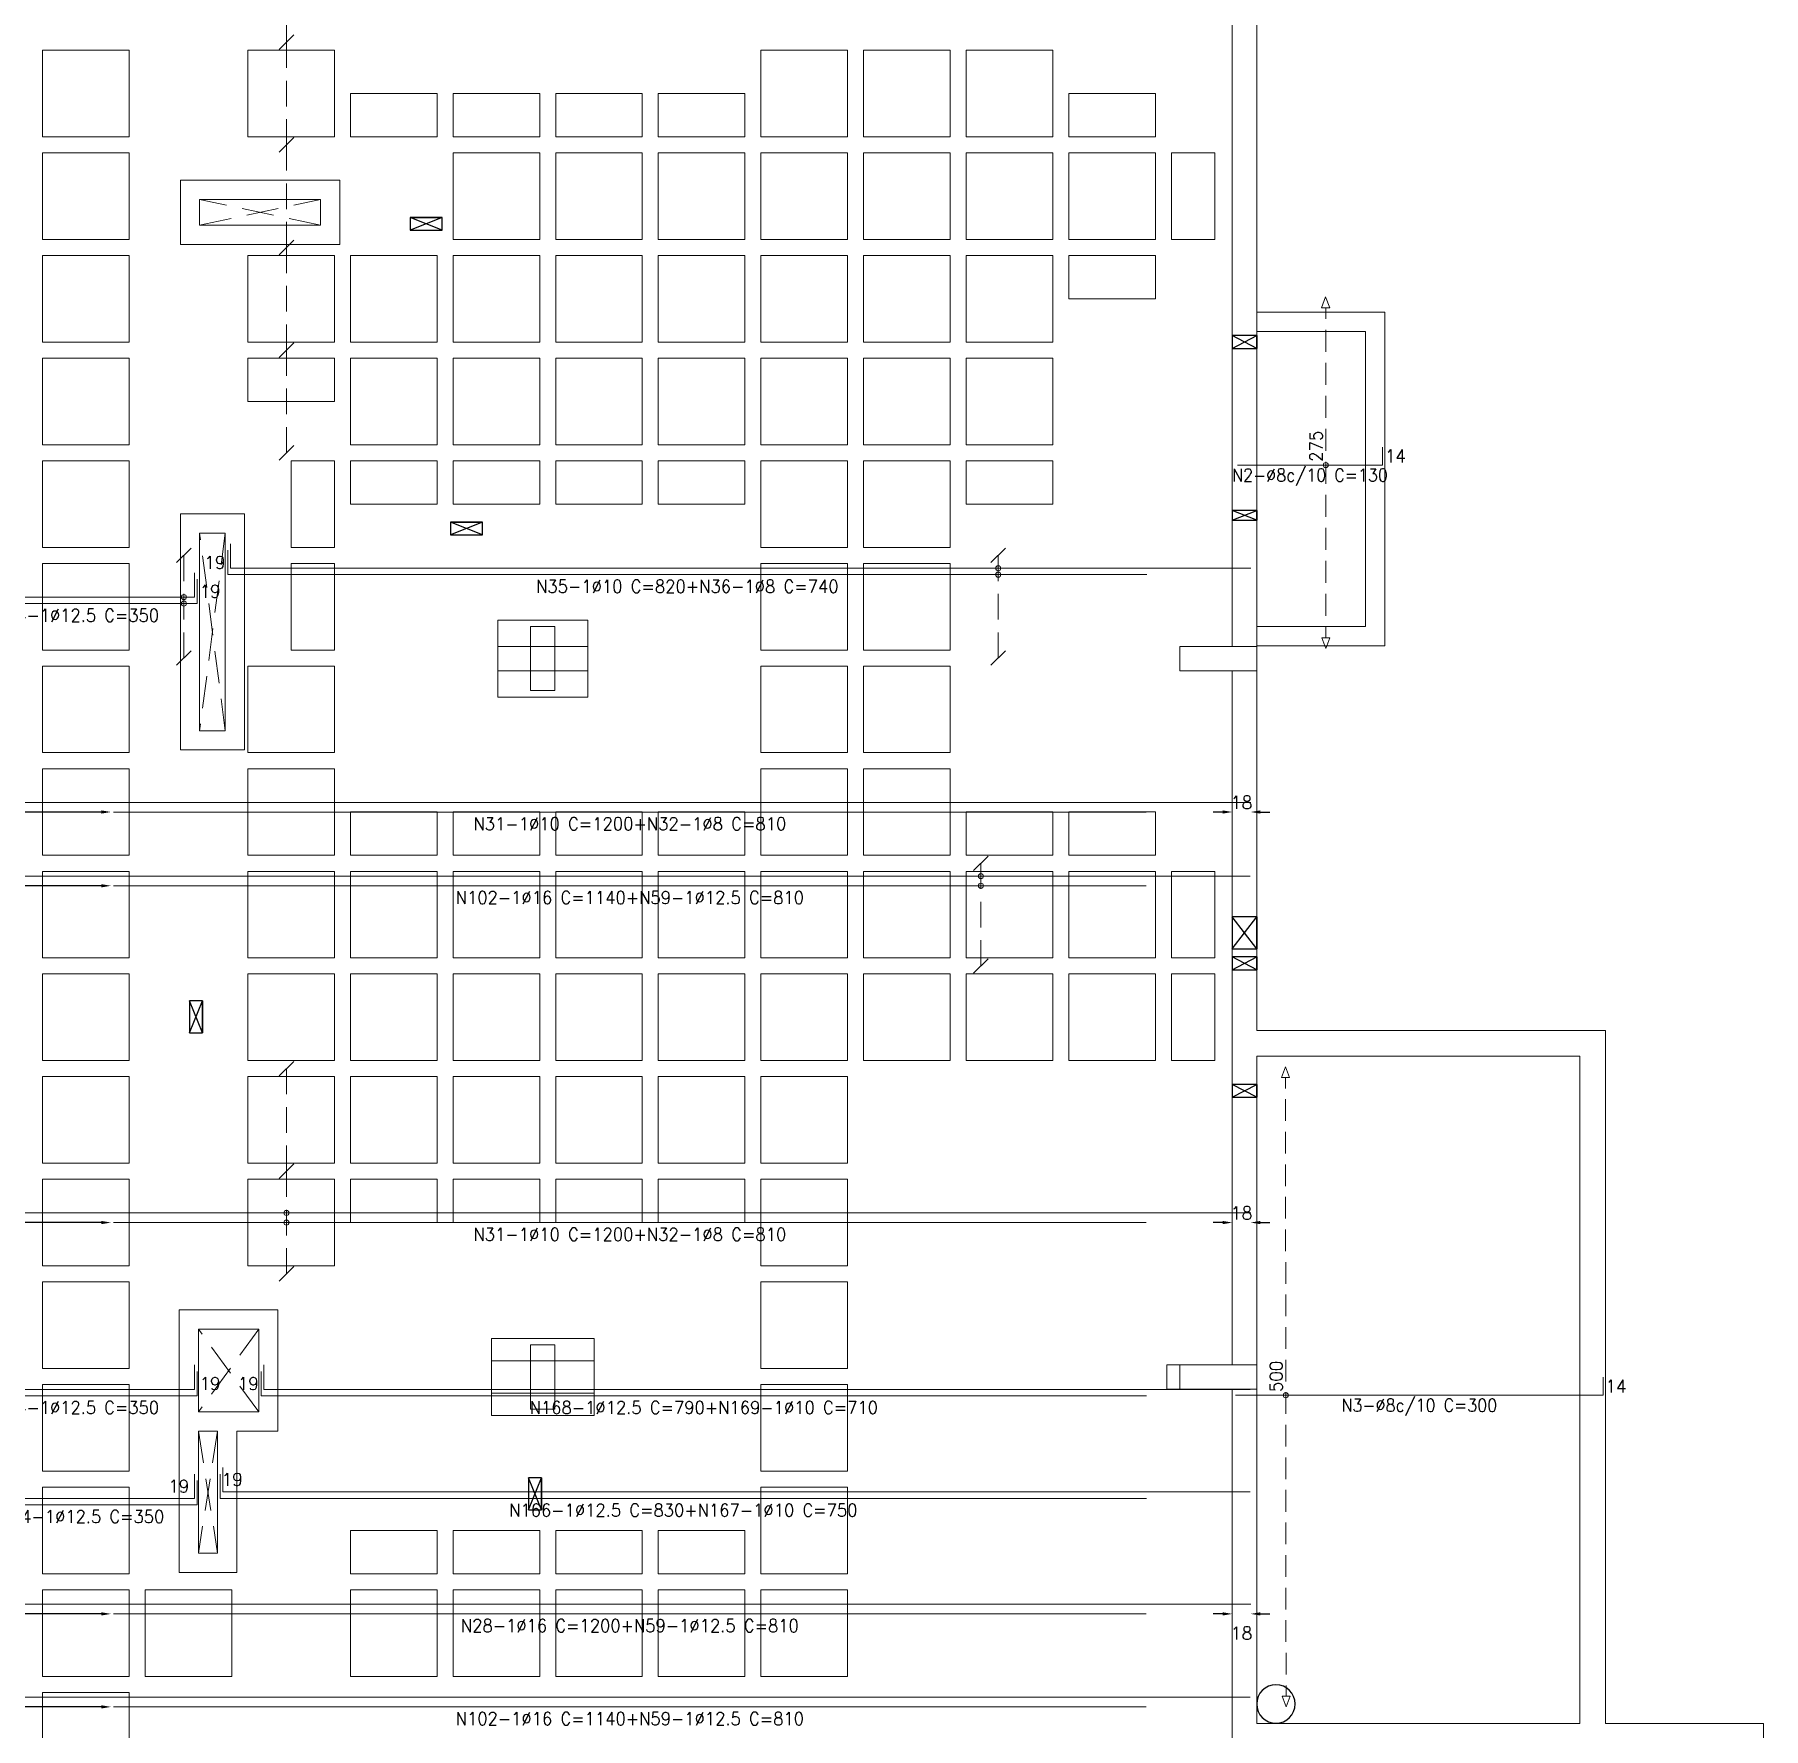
# Model space of a CAD drawing. Header units: millimetres. Extents: x -32 to 332, y -138 to 116.
# Drawn here: x 210.71 to 237.67, y -12.05 to 14.36 of the extents above; entities that cross this region are included whole.
import ezdxf
from ezdxf.enums import TextEntityAlignment as Align

# ---------------------------------------------------------------- set-up
doc = ezdxf.new("R2010")
doc.units = ezdxf.units.MM
doc.linetypes.add('TRAZO_HUECO', pattern=[0.75, 0.5, -0.25])
doc.layers.add('A-COT-01', color=9, linetype='Continuous')
doc.layers.add('FURAÇÃO', color=8, linetype='Continuous')
for name, color, linetype, lineweight in [('ARR_L_I_IG_DIST', 8, 'Continuous', 0), ('ARR_L_I_IG_LINHA', 2, 'Continuous', 0), ('ARR_L_I_IG_MARCA', 2, 'Continuous', 9), ('ARR_L_I_POSICAO', 4, 'Continuous', 9), ('ARR_LONG_INF', 6, 'Continuous', 15), ('ARR_LONG_INF_TXT', 1, 'Continuous', 9), ('consolo', 8, 'Continuous', 0), ('LJ_NERV_RETI', 8, 'Continuous', 9), ('LJ_SIMB_ABER', 8, 'Continuous', 0), ('PILAR_CONCRETO', 8, 'Continuous', 0), ('PILAR_CONCRETO_APOIADO', 8, 'Continuous', 0), ('VIG_FACES', 8, 'Continuous', 0)]:
    doc.layers.add(name, color=color, linetype=linetype, lineweight=lineweight)
doc.styles.add('CYPETXT_0.3_romans', font='romans.shx', dxfattribs={"height": 0.2})
doc.styles.add('CYPETXT_romans', font='romans.shx', dxfattribs={"height": 0.2})
doc.dimstyles.new('cype_arrow', dxfattribs={"dimtxt": 0.18, "dimasz": 0.15, "dimexe": 0.075, "dimexo": 0.075, "dimgap": 0, "dimtad": 0, "dimdec": 4, "dimzin": 0, "dimdsep": 46, "dimtxsty": 'CYPETXT_0.3_romans', "dimcen": 0.09, "dimadec": 0, "dimazin": 0, "dimtfac": 1, "dimtdec": 4, "dimtofl": 0, "dimtmove": 2, "dimatfit": 3, "dimfxl": 1, "dimtolj": 1, "dimtzin": 0, "dimarcsym": 0})

# ---------------------------------------------------------------- blocks, each defined once
blk = doc.blocks.new('Forma 2PvtoTipo')
at = {"layer": 'consolo', "color": 8}
for points in [[(625.503, 6.31), (624.103, 6.31), (624.103, 5.11), (625.503, 5.11)], [(625.603, -4.89), (624.003, -4.89), (624.003, -6.09), (625.603, -6.09)]]:
    blk.add_lwpolyline(points, close=True, dxfattribs=at)
at = {"layer": 'FURAÇÃO', "color": 8}
for points in [[(623.234, 12.387), (623.234, 12.587), (622.734, 12.587), (622.734, 12.387), (623.234, 12.387), (622.734, 12.587), (623.234, 12.587), (622.734, 12.387)], [(635.553, 10.544), (635.933, 10.544), (635.933, 10.744), (635.553, 10.744), (635.553, 10.544), (635.933, 10.744), (635.933, 10.544), (635.553, 10.744)], [(623.864, 7.637), (623.864, 7.837), (623.364, 7.837), (623.364, 7.637), (623.864, 7.637), (623.364, 7.837), (623.864, 7.837), (623.364, 7.637)], [(635.553, 7.869), (635.933, 7.869), (635.933, 8.019), (635.553, 8.019), (635.553, 7.869), (635.933, 8.019), (635.933, 7.869), (635.553, 8.019)], [(635.553, 1.185), (635.933, 1.185), (635.933, 1.685), (635.553, 1.685), (635.553, 1.185), (635.933, 1.685), (635.933, 1.185), (635.553, 1.685)], [(635.553, 0.858), (635.933, 0.858), (635.933, 1.058), (635.553, 1.058), (635.553, 0.858), (635.933, 1.058), (635.933, 0.858), (635.553, 1.058)], [(619.295, -0.127), (619.495, -0.127), (619.495, 0.373), (619.295, 0.373), (619.295, -0.127), (619.495, 0.373), (619.495, -0.127), (619.295, 0.373)], [(635.553, -1.129), (635.933, -1.129), (635.933, -0.929), (635.553, -0.929), (635.553, -1.129), (635.933, -0.929), (635.933, -1.129), (635.553, -0.929)], [(624.58, -7.562), (624.78, -7.562), (624.78, -7.062), (624.58, -7.062), (624.58, -7.562), (624.78, -7.062), (624.78, -7.562), (624.58, -7.062)]]:
    blk.add_lwpolyline(points, dxfattribs=at)
for start, end in [(0, 180), (180, 0)]:
    blk.add_arc((636.233, -10.587), 0.3, start, end, dxfattribs=at)
at = {"layer": 'LJ_NERV_RETI', "color": 8}
for points in [[(618.354, 13.843), (618.354, 15.193), (617.004, 15.193), (617.004, 13.843)], [(621.554, 13.843), (621.554, 15.193), (620.204, 15.193), (620.204, 13.843)], [(629.554, 13.843), (629.554, 15.193), (628.204, 15.193), (628.204, 13.843)], [(631.154, 13.843), (631.154, 15.193), (629.804, 15.193), (629.804, 13.843)], [(632.754, 13.843), (632.754, 15.193), (631.404, 15.193), (631.404, 13.843)], [(623.154, 13.843), (623.154, 14.518), (621.804, 14.518), (621.804, 13.843)], [(624.754, 13.843), (624.754, 14.518), (623.404, 14.518), (623.404, 13.843)], [(626.354, 13.843), (626.354, 14.518), (625.004, 14.518), (625.004, 13.843)], [(627.954, 13.843), (627.954, 14.518), (626.604, 14.518), (626.604, 13.843)], [(634.354, 13.843), (634.354, 14.518), (633.004, 14.518), (633.004, 13.843)], [(618.354, 12.243), (618.354, 13.593), (617.004, 13.593), (617.004, 12.243)], [(624.754, 12.243), (624.754, 13.593), (623.404, 13.593), (623.404, 12.243)], [(626.354, 12.243), (626.354, 13.593), (625.004, 13.593), (625.004, 12.243)], [(627.954, 12.243), (627.954, 13.593), (626.604, 13.593), (626.604, 12.243)], [(629.554, 12.243), (629.554, 13.593), (628.204, 13.593), (628.204, 12.243)], [(631.154, 12.243), (631.154, 13.593), (629.804, 13.593), (629.804, 12.243)], [(632.754, 12.243), (632.754, 13.593), (631.404, 13.593), (631.404, 12.243)], [(634.354, 12.243), (634.354, 13.593), (633.004, 13.593), (633.004, 12.243)], [(635.279, 12.243), (635.279, 13.593), (634.604, 13.593), (634.604, 12.243)], [(618.354, 10.643), (618.354, 11.993), (617.004, 11.993), (617.004, 10.643)], [(621.554, 10.643), (621.554, 11.993), (620.204, 11.993), (620.204, 10.643)], [(623.154, 10.643), (623.154, 11.993), (621.804, 11.993), (621.804, 10.643)], [(624.754, 10.643), (624.754, 11.993), (623.404, 11.993), (623.404, 10.643)], [(626.354, 10.643), (626.354, 11.993), (625.004, 11.993), (625.004, 10.643)], [(627.954, 10.643), (627.954, 11.993), (626.604, 11.993), (626.604, 10.643)], [(629.554, 10.643), (629.554, 11.993), (628.204, 11.993), (628.204, 10.643)], [(631.154, 10.643), (631.154, 11.993), (629.804, 11.993), (629.804, 10.643)], [(632.754, 10.643), (632.754, 11.993), (631.404, 11.993), (631.404, 10.643)], [(634.354, 11.318), (634.354, 11.993), (633.004, 11.993), (633.004, 11.318)], [(618.354, 9.043), (618.354, 10.393), (617.004, 10.393), (617.004, 9.043)], [(621.554, 9.718), (621.554, 10.393), (620.204, 10.393), (620.204, 9.718)], [(623.154, 9.043), (623.154, 10.393), (621.804, 10.393), (621.804, 9.043)], [(624.754, 9.043), (624.754, 10.393), (623.404, 10.393), (623.404, 9.043)], [(626.354, 9.043), (626.354, 10.393), (625.004, 10.393), (625.004, 9.043)], [(627.954, 9.043), (627.954, 10.393), (626.604, 10.393), (626.604, 9.043)], [(629.554, 9.043), (629.554, 10.393), (628.204, 10.393), (628.204, 9.043)], [(631.154, 9.043), (631.154, 10.393), (629.804, 10.393), (629.804, 9.043)], [(632.754, 9.043), (632.754, 10.393), (631.404, 10.393), (631.404, 9.043)], [(618.354, 7.443), (618.354, 8.793), (617.004, 8.793), (617.004, 7.443)], [(621.554, 7.443), (621.554, 8.793), (620.879, 8.793), (620.879, 7.443)], [(623.154, 8.118), (623.154, 8.793), (621.804, 8.793), (621.804, 8.118)], [(624.754, 8.118), (624.754, 8.793), (623.404, 8.793), (623.404, 8.118)], [(626.354, 8.118), (626.354, 8.793), (625.004, 8.793), (625.004, 8.118)], [(627.954, 8.118), (627.954, 8.793), (626.604, 8.793), (626.604, 8.118)], [(629.554, 7.443), (629.554, 8.793), (628.204, 8.793), (628.204, 7.443)], [(631.154, 7.443), (631.154, 8.793), (629.804, 8.793), (629.804, 7.443)], [(632.754, 8.118), (632.754, 8.793), (631.404, 8.793), (631.404, 8.118)], [(618.354, 5.843), (618.354, 7.193), (617.004, 7.193), (617.004, 5.843)], [(621.554, 5.843), (621.554, 7.193), (620.879, 7.193), (620.879, 5.843)], [(629.554, 5.843), (629.554, 7.193), (628.204, 7.193), (628.204, 5.843)], [(631.154, 5.843), (631.154, 7.193), (629.804, 7.193), (629.804, 5.843)], [(618.354, 4.243), (618.354, 5.593), (617.004, 5.593), (617.004, 4.243)], [(621.554, 4.243), (621.554, 5.593), (620.204, 5.593), (620.204, 4.243)], [(629.554, 4.243), (629.554, 5.593), (628.204, 5.593), (628.204, 4.243)], [(631.154, 4.243), (631.154, 5.593), (629.804, 5.593), (629.804, 4.243)], [(618.354, 2.643), (618.354, 3.993), (617.004, 3.993), (617.004, 2.643)], [(621.554, 2.643), (621.554, 3.993), (620.204, 3.993), (620.204, 2.643)], [(629.554, 2.643), (629.554, 3.993), (628.204, 3.993), (628.204, 2.643)], [(631.154, 2.643), (631.154, 3.993), (629.804, 3.993), (629.804, 2.643)], [(623.154, 2.643), (623.154, 3.318), (621.804, 3.318), (621.804, 2.643)], [(624.754, 2.643), (624.754, 3.318), (623.404, 3.318), (623.404, 2.643)], [(626.354, 2.643), (626.354, 3.318), (625.004, 3.318), (625.004, 2.643)], [(627.954, 2.643), (627.954, 3.318), (626.604, 3.318), (626.604, 2.643)], [(632.754, 2.643), (632.754, 3.318), (631.404, 3.318), (631.404, 2.643)], [(634.354, 2.643), (634.354, 3.318), (633.004, 3.318), (633.004, 2.643)], [(618.354, 1.043), (618.354, 2.393), (617.004, 2.393), (617.004, 1.043)], [(621.554, 1.043), (621.554, 2.393), (620.204, 2.393), (620.204, 1.043)], [(623.154, 1.043), (623.154, 2.393), (621.804, 2.393), (621.804, 1.043)], [(624.754, 1.043), (624.754, 2.393), (623.404, 2.393), (623.404, 1.043)], [(626.354, 1.043), (626.354, 2.393), (625.004, 2.393), (625.004, 1.043)], [(627.954, 1.043), (627.954, 2.393), (626.604, 2.393), (626.604, 1.043)], [(629.554, 1.043), (629.554, 2.393), (628.204, 2.393), (628.204, 1.043)], [(631.154, 1.043), (631.154, 2.393), (629.804, 2.393), (629.804, 1.043)], [(632.754, 1.043), (632.754, 2.393), (631.404, 2.393), (631.404, 1.043)], [(634.354, 1.043), (634.354, 2.393), (633.004, 2.393), (633.004, 1.043)], [(635.279, 1.043), (635.279, 2.393), (634.604, 2.393), (634.604, 1.043)], [(618.354, -0.557), (618.354, 0.793), (617.004, 0.793), (617.004, -0.557)], [(621.554, -0.557), (621.554, 0.793), (620.204, 0.793), (620.204, -0.557)], [(623.154, -0.557), (623.154, 0.793), (621.804, 0.793), (621.804, -0.557)], [(624.754, -0.557), (624.754, 0.793), (623.404, 0.793), (623.404, -0.557)], [(626.354, -0.557), (626.354, 0.793), (625.004, 0.793), (625.004, -0.557)], [(627.954, -0.557), (627.954, 0.793), (626.604, 0.793), (626.604, -0.557)], [(629.554, -0.557), (629.554, 0.793), (628.204, 0.793), (628.204, -0.557)], [(631.154, -0.557), (631.154, 0.793), (629.804, 0.793), (629.804, -0.557)], [(632.754, -0.557), (632.754, 0.793), (631.404, 0.793), (631.404, -0.557)], [(634.354, -0.557), (634.354, 0.793), (633.004, 0.793), (633.004, -0.557)], [(635.279, -0.557), (635.279, 0.793), (634.604, 0.793), (634.604, -0.557)], [(618.354, -2.157), (618.354, -0.807), (617.004, -0.807), (617.004, -2.157)], [(621.554, -2.157), (621.554, -0.807), (620.204, -0.807), (620.204, -2.157)], [(623.154, -2.157), (623.154, -0.807), (621.804, -0.807), (621.804, -2.157)], [(624.754, -2.157), (624.754, -0.807), (623.404, -0.807), (623.404, -2.157)], [(626.354, -2.157), (626.354, -0.807), (625.004, -0.807), (625.004, -2.157)], [(627.954, -2.157), (627.954, -0.807), (626.604, -0.807), (626.604, -2.157)], [(629.554, -2.157), (629.554, -0.807), (628.204, -0.807), (628.204, -2.157)], [(618.354, -3.757), (618.354, -2.407), (617.004, -2.407), (617.004, -3.757)], [(621.554, -3.757), (621.554, -2.407), (620.204, -2.407), (620.204, -3.757)], [(623.154, -3.082), (623.154, -2.407), (621.804, -2.407), (621.804, -3.082)], [(624.754, -3.082), (624.754, -2.407), (623.404, -2.407), (623.404, -3.082)], [(626.354, -3.082), (626.354, -2.407), (625.004, -2.407), (625.004, -3.082)], [(627.954, -3.082), (627.954, -2.407), (626.604, -2.407), (626.604, -3.082)], [(629.554, -3.757), (629.554, -2.407), (628.204, -2.407), (628.204, -3.757)], [(618.354, -5.357), (618.354, -4.007), (617.004, -4.007), (617.004, -5.357)], [(629.554, -5.357), (629.554, -4.007), (628.204, -4.007), (628.204, -5.357)], [(618.354, -6.957), (618.354, -5.607), (617.004, -5.607), (617.004, -6.957)], [(629.554, -6.957), (629.554, -5.607), (628.204, -5.607), (628.204, -6.957)], [(618.354, -8.557), (618.354, -7.207), (617.004, -7.207), (617.004, -8.557)], [(629.554, -8.557), (629.554, -7.207), (628.204, -7.207), (628.204, -8.557)], [(623.154, -8.557), (623.154, -7.882), (621.804, -7.882), (621.804, -8.557)], [(624.754, -8.557), (624.754, -7.882), (623.404, -7.882), (623.404, -8.557)], [(626.354, -8.557), (626.354, -7.882), (625.004, -7.882), (625.004, -8.557)], [(627.954, -8.557), (627.954, -7.882), (626.604, -7.882), (626.604, -8.557)], [(618.354, -10.157), (618.354, -8.807), (617.004, -8.807), (617.004, -10.157)], [(619.954, -10.157), (619.954, -8.807), (618.604, -8.807), (618.604, -10.157)], [(623.154, -10.157), (623.154, -8.807), (621.804, -8.807), (621.804, -10.157)], [(624.754, -10.157), (624.754, -8.807), (623.404, -8.807), (623.404, -10.157)], [(626.354, -10.157), (626.354, -8.807), (625.004, -8.807), (625.004, -10.157)], [(627.954, -10.157), (627.954, -8.807), (626.604, -8.807), (626.604, -10.157)], [(629.554, -10.157), (629.554, -8.807), (628.204, -8.807), (628.204, -10.157)], [(618.354, -11.757), (618.354, -10.407), (617.004, -10.407), (617.004, -11.757)]]:
    blk.add_lwpolyline(points, close=True, dxfattribs=at)
at = {"layer": 'LJ_SIMB_ABER', "color": 8, "linetype": 'TRAZO_HUECO'}
for p, q in [((621.338, 12.465), (619.453, 12.865)), ((619.453, 12.465), (621.338, 12.865)), ((619.853, 7.665), (619.453, 4.585)), ((619.853, 4.585), (619.453, 7.665)), ((620.373, -4.745), (619.433, -6.035)), ((620.373, -6.035), (619.433, -4.745)), ((619.433, -6.335), (619.733, -8.236)), ((619.733, -6.335), (619.433, -8.236))]:
    blk.add_line(p, q, dxfattribs=at)
at = {"layer": 'PILAR_CONCRETO', "color": 8}
for points in [[(624.613, 5.21), (624.993, 5.21), (624.993, 6.21), (624.613, 6.21), (624.613, 5.21)], [(624.103, 5.52), (625.503, 5.52), (625.503, 5.9), (624.103, 5.9), (624.103, 5.52)], [(634.733, 5.52), (635.933, 5.52), (635.933, 5.9), (634.733, 5.9), (634.733, 5.52)], [(634.733, 5.52), (635.933, 5.52), (635.933, 5.9), (634.733, 5.9), (634.733, 5.52)], [(624.613, -5.99), (624.993, -5.99), (624.993, -4.99), (624.613, -4.99), (624.613, -5.99)], [(624.003, -5.74), (625.603, -5.74), (625.603, -5.24), (624.003, -5.24), (624.003, -5.74)], [(634.533, -5.68), (635.933, -5.68), (635.933, -5.3), (634.533, -5.3), (634.533, -5.68)], [(634.733, -5.68), (635.933, -5.68), (635.933, -5.3), (634.733, -5.3), (634.733, -5.68)]]:
    blk.add_lwpolyline(points, close=True, dxfattribs=at)
at = {"layer": 'PILAR_CONCRETO_APOIADO', "color": 8}
for points in [[(624.613, 5.21), (624.993, 5.21), (624.993, 6.21), (624.613, 6.21), (624.613, 5.21)], [(624.613, -5.99), (624.993, -5.99), (624.993, -4.99), (624.613, -4.99), (624.613, -5.99)]]:
    blk.add_lwpolyline(points, close=True, dxfattribs=at)
at = {"layer": 'VIG_FACES', "color": 8}
for p, q in [((635.553, 16.715), (635.553, 14.519)), ((635.933, 16.715), (635.933, 11.11)), ((635.553, 14.517), (635.553, 8.119)), ((621.638, 13.165), (619.153, 13.165)), ((619.153, 13.165), (619.153, 12.165)), ((621.638, 12.165), (621.638, 13.165)), ((621.338, 12.865), (619.453, 12.865)), ((619.453, 12.865), (619.453, 12.465)), ((621.338, 12.465), (621.338, 12.865)), ((621.338, 12.465), (619.453, 12.465)), ((621.638, 12.165), (619.153, 12.165)), ((637.929, 11.109), (635.933, 11.109)), ((635.933, 11.108), (635.933, 5.91)), ((637.929, 11.109), (637.929, 5.909)), ((637.629, 10.809), (635.933, 10.809)), ((637.629, 10.809), (637.629, 6.209)), ((635.553, 8.117), (635.553, 5.9)), ((619.153, 7.965), (619.153, 4.285)), ((620.153, 7.965), (619.153, 7.965)), ((620.153, 4.285), (620.153, 7.965)), ((619.453, 7.665), (619.453, 4.585)), ((619.853, 7.665), (619.453, 7.665)), ((619.853, 4.585), (619.853, 7.665)), ((637.629, 6.209), (635.933, 6.209)), ((637.929, 5.909), (635.933, 5.909)), ((635.933, 5.908), (635.933, 5.9)), ((635.553, 5.52), (635.553, 3.319)), ((635.933, 5.52), (635.933, -0.09)), ((619.453, 4.585), (619.853, 4.585)), ((619.153, 4.285), (620.153, 4.285)), ((635.553, 3.317), (635.553, -3.081)), ((641.373, -0.09), (635.933, -0.09)), ((641.373, -10.89), (641.373, -0.09)), ((635.933, -0.49), (635.933, -5.3)), ((640.973, -0.49), (635.933, -0.49)), ((640.973, -10.89), (640.973, -0.49)), ((635.553, -3.083), (635.553, -5.3)), ((619.133, -4.445), (619.133, -8.536)), ((620.673, -4.445), (619.133, -4.445)), ((620.673, -6.335), (620.673, -4.445)), ((619.433, -4.745), (619.433, -6.035)), ((620.373, -4.745), (619.433, -4.745)), ((620.373, -6.035), (620.373, -4.745)), ((635.553, -7.881), (635.553, -5.68)), ((635.933, -10.89), (635.933, -5.68)), ((619.433, -6.035), (620.373, -6.035)), ((619.433, -6.335), (619.733, -6.335)), ((619.433, -6.335), (619.433, -8.236)), ((620.033, -6.335), (620.673, -6.335)), ((635.553, -15.428), (635.553, -7.883)), ((640.973, -10.89), (635.933, -10.89)), ((643.833, -10.89), (641.373, -10.89)), ((643.833, -19.95), (643.833, -10.89))]:
    blk.add_line(p, q, dxfattribs=at)
for points in [[(619.133, -8.536), (620.033, -8.536), (620.033, -6.335)], [(619.433, -8.236), (619.733, -8.236), (619.733, -6.335)]]:
    blk.add_lwpolyline(points, dxfattribs=at)
blk = doc.blocks.new('*D180')
at = {"layer": 'ARR_L_I_POSICAO', "color": 0, "lineweight": -2, "transparency": 16777216}
for p, q in [((229.235, -4.161), (229.085, -4.161)), ((229.821, -4.161), (229.971, -4.161))]:
    blk.add_line(p, q, dxfattribs=at)
at = {"layer": 'ARR_L_I_POSICAO', "color": 0, "transparency": 16777216}
for points in [[(229.235, -4.136), (229.235, -4.186), (229.385, -4.161)], [(229.821, -4.136), (229.821, -4.186), (229.671, -4.161)]]:
    blk.add_solid(points, dxfattribs=at)
at = {"layer": 'DEFPOINTS', "color": 0, "transparency": 16777216}
for p in [(229.385, -4.161), (229.671, -4.161), (229.671, -4.161)]:
    blk.add_point(p, dxfattribs=at)
at = {"layer": 'ARR_L_I_POSICAO', "color": 0, "transparency": 16777216, "insert": (229.528, -4.011), "char_height": 0.2, "attachment_point": 5, "rotation": 0.0014, "style": 'CYPETXT_0.3_romans'}
blk.add_mtext('\\A1;18', dxfattribs=at)
blk = doc.blocks.new('*D181')
at = {"layer": 'ARR_L_I_POSICAO', "color": 0, "lineweight": -2, "transparency": 16777216}
for p, q in [((205.961, -4.161), (208.599, -4.161)), ((211.752, -4.161), (209.114, -4.161))]:
    blk.add_line(p, q, dxfattribs=at)
at = {"layer": 'ARR_L_I_POSICAO', "color": 0, "transparency": 16777216}
for points in [[(205.961, -4.136), (205.961, -4.186), (205.811, -4.161)], [(211.752, -4.136), (211.752, -4.186), (211.902, -4.161)]]:
    blk.add_solid(points, dxfattribs=at)
at = {"layer": 'DEFPOINTS', "color": 0, "transparency": 16777216}
for p in [(205.811, -4.161), (211.902, -4.161), (211.902, -4.161)]:
    blk.add_point(p, dxfattribs=at)
at = {"layer": 'ARR_L_I_POSICAO', "color": 0, "transparency": 16777216, "insert": (208.857, -4.161), "char_height": 0.2, "attachment_point": 5, "style": 'CYPETXT_0.3_romans'}
blk.add_mtext('\\A1;308', dxfattribs=at)
blk = doc.blocks.new('*D16')
at = {"layer": 'ARR_L_I_POSICAO', "color": 0, "lineweight": -2, "transparency": 16777216}
for p, q in [((207.455, 1.089), (209.346, 1.089)), ((211.752, 1.089), (209.861, 1.089))]:
    blk.add_line(p, q, dxfattribs=at)
at = {"layer": 'ARR_L_I_POSICAO', "color": 0, "transparency": 16777216}
for points in [[(207.455, 1.114), (207.455, 1.064), (207.305, 1.089)], [(211.752, 1.114), (211.752, 1.064), (211.902, 1.089)]]:
    blk.add_solid(points, dxfattribs=at)
at = {"layer": 'DEFPOINTS', "color": 0, "transparency": 16777216}
for p in [(207.305, 1.089), (211.902, 1.089), (211.902, 1.089)]:
    blk.add_point(p, dxfattribs=at)
at = {"layer": 'ARR_L_I_POSICAO', "color": 0, "transparency": 16777216, "insert": (209.604, 1.089), "char_height": 0.2, "attachment_point": 5, "style": 'CYPETXT_0.3_romans'}
blk.add_mtext('\\A1;230', dxfattribs=at)
blk = doc.blocks.new('*D94')
at = {"layer": 'ARR_L_I_POSICAO', "color": 0, "lineweight": -2, "transparency": 16777216}
for p, q in [((207.455, -11.711), (209.346, -11.711)), ((211.752, -11.711), (209.861, -11.711))]:
    blk.add_line(p, q, dxfattribs=at)
at = {"layer": 'ARR_L_I_POSICAO', "color": 0, "transparency": 16777216}
for points in [[(207.455, -11.686), (207.455, -11.736), (207.305, -11.711)], [(211.752, -11.686), (211.752, -11.736), (211.902, -11.711)]]:
    blk.add_solid(points, dxfattribs=at)
at = {"layer": 'DEFPOINTS', "color": 0, "transparency": 16777216}
for p in [(207.305, -11.711), (211.902, -11.711), (211.902, -11.711)]:
    blk.add_point(p, dxfattribs=at)
at = {"layer": 'ARR_L_I_POSICAO', "color": 0, "transparency": 16777216, "insert": (209.604, -11.711), "char_height": 0.2, "attachment_point": 5, "style": 'CYPETXT_0.3_romans'}
blk.add_mtext('\\A1;230', dxfattribs=at)
blk = doc.blocks.new('*D95')
at = {"layer": 'ARR_L_I_POSICAO', "color": 0, "lineweight": -2, "transparency": 16777216}
for p, q in [((229.235, -10.261), (229.085, -10.261)), ((229.821, -10.261), (229.971, -10.261))]:
    blk.add_line(p, q, dxfattribs=at)
at = {"layer": 'ARR_L_I_POSICAO', "color": 0, "transparency": 16777216}
for points in [[(229.235, -10.236), (229.235, -10.286), (229.385, -10.261)], [(229.821, -10.236), (229.821, -10.286), (229.671, -10.261)]]:
    blk.add_solid(points, dxfattribs=at)
at = {"layer": 'DEFPOINTS', "color": 0, "transparency": 16777216}
for p in [(229.385, -10.261), (229.671, -10.261), (229.671, -10.261)]:
    blk.add_point(p, dxfattribs=at)
at = {"layer": 'ARR_L_I_POSICAO', "color": 0, "transparency": 16777216, "insert": (229.528, -10.561), "char_height": 0.2, "attachment_point": 5, "rotation": 359.9996, "style": 'CYPETXT_0.3_romans'}
blk.add_mtext('\\A1;18', dxfattribs=at)
blk = doc.blocks.new('*D96')
at = {"layer": 'ARR_L_I_POSICAO', "color": 0, "lineweight": -2, "transparency": 16777216}
for p, q in [((205.961, -10.261), (208.599, -10.261)), ((211.752, -10.261), (209.114, -10.261))]:
    blk.add_line(p, q, dxfattribs=at)
at = {"layer": 'ARR_L_I_POSICAO', "color": 0, "transparency": 16777216}
for points in [[(205.961, -10.236), (205.961, -10.286), (205.811, -10.261)], [(211.752, -10.236), (211.752, -10.286), (211.902, -10.261)]]:
    blk.add_solid(points, dxfattribs=at)
at = {"layer": 'DEFPOINTS', "color": 0, "transparency": 16777216}
for p in [(205.811, -10.261), (211.902, -10.261), (211.902, -10.261)]:
    blk.add_point(p, dxfattribs=at)
at = {"layer": 'ARR_L_I_POSICAO', "color": 0, "transparency": 16777216, "insert": (208.857, -10.261), "char_height": 0.2, "attachment_point": 5, "style": 'CYPETXT_0.3_romans'}
blk.add_mtext('\\A1;308', dxfattribs=at)
blk = doc.blocks.new('*D115')
at = {"layer": 'ARR_L_I_POSICAO', "color": 0, "lineweight": -2, "transparency": 16777216}
for p, q in [((229.235, 2.239), (229.085, 2.239)), ((229.821, 2.239), (229.971, 2.239))]:
    blk.add_line(p, q, dxfattribs=at)
at = {"layer": 'ARR_L_I_POSICAO', "color": 0, "transparency": 16777216}
for points in [[(229.235, 2.264), (229.235, 2.214), (229.385, 2.239)], [(229.821, 2.264), (229.821, 2.214), (229.671, 2.239)]]:
    blk.add_solid(points, dxfattribs=at)
at = {"layer": 'DEFPOINTS', "color": 0, "transparency": 16777216}
for p in [(229.385, 2.239), (229.671, 2.239), (229.671, 2.239)]:
    blk.add_point(p, dxfattribs=at)
at = {"layer": 'ARR_L_I_POSICAO', "color": 0, "transparency": 16777216, "insert": (229.528, 2.389), "char_height": 0.2, "attachment_point": 5, "rotation": 0.0002, "style": 'CYPETXT_0.3_romans'}
blk.add_mtext('\\A1;18', dxfattribs=at)
blk = doc.blocks.new('*D116')
at = {"layer": 'ARR_L_I_POSICAO', "color": 0, "lineweight": -2, "transparency": 16777216}
for p, q in [((205.961, 2.239), (208.599, 2.239)), ((211.752, 2.239), (209.114, 2.239))]:
    blk.add_line(p, q, dxfattribs=at)
at = {"layer": 'ARR_L_I_POSICAO', "color": 0, "transparency": 16777216}
for points in [[(205.961, 2.264), (205.961, 2.214), (205.811, 2.239)], [(211.752, 2.264), (211.752, 2.214), (211.902, 2.239)]]:
    blk.add_solid(points, dxfattribs=at)
at = {"layer": 'DEFPOINTS', "color": 0, "transparency": 16777216}
for p in [(205.811, 2.239), (211.902, 2.239), (211.902, 2.239)]:
    blk.add_point(p, dxfattribs=at)
at = {"layer": 'ARR_L_I_POSICAO', "color": 0, "transparency": 16777216, "insert": (208.857, 2.239), "char_height": 0.2, "attachment_point": 5, "style": 'CYPETXT_0.3_romans'}
blk.add_mtext('\\A1;308', dxfattribs=at)

msp = doc.modelspace()

# ---------------------------------------------------------------- linework, layer by layer
at = {"layer": 'ARR_L_I_IG_LINHA'}
for p, q in [((214.63842, 13.83912), (214.63842, 14.63912)), ((214.63842, 13.23912), (214.63842, 13.63912)), ((214.63842, 12.23912), (214.63842, 13.03912)), ((214.63842, 11.63912), (214.63842, 12.03912)), ((214.63842, 10.63912), (214.63842, 11.43912)), ((214.63842, 10.03912), (214.63842, 10.43912)), ((214.63842, 9.03912), (214.63842, 9.83912)), ((214.63842, 8.43912), (214.63842, 8.83912)), ((214.63842, 7.83912), (214.63842, 8.23912)), ((213.03859, 5.83911), (213.03859, 6.23911)), ((225.73559, 5.83911), (225.73559, 6.23911)), ((213.03859, 5.23912), (213.03859, 5.63912)), ((225.73559, 5.23912), (225.73559, 5.63912)), ((213.03859, 4.63912), (213.03859, 5.03912)), ((225.73559, 4.63912), (225.73559, 5.03912)), ((225.46459, 1.03911), (225.46459, 1.43911)), ((225.46459, 0.43911), (225.46459, 0.83911)), ((225.46459, -0.16088), (225.46459, 0.23912)), ((214.63842, -2.16089), (214.63842, -1.76089)), ((214.63842, -2.76089), (214.63842, -2.36089)), ((214.63842, -3.76089), (214.63842, -2.96089)), ((214.63842, -4.36089), (214.63842, -3.96089)), ((214.63842, -4.96088), (214.63842, -4.56089))]:
    msp.add_line(p, q, dxfattribs=at)
for points in [[(230.84042, 10.10031), (230.77792, 10.10028), (230.84036, 10.26781), (230.90292, 10.10033), (230.84042, 10.10031)], [(230.84248, 4.95531), (230.90498, 4.95533), (230.84255, 4.78781), (230.77998, 4.95528), (230.84248, 4.95531)], [(230.21447, -1.89969), (230.15197, -1.89974), (230.21433, -1.73219), (230.27697, -1.89964), (230.21447, -1.89969)], [(230.22259, -11.54469), (230.28509, -11.54464), (230.22273, -11.71219), (230.16009, -11.54474), (230.22259, -11.54469)]]:
    msp.add_lwpolyline(points, close=True, dxfattribs=at)
for points in [[(230.84049, 9.92881), (230.84042, 10.10031)], [(230.8407, 9.41431), (230.84056, 9.75731)], [(230.8409, 8.89981), (230.84077, 9.24281)], [(230.84111, 8.38531), (230.84097, 8.72831)], [(230.84131, 7.87081), (230.84118, 8.21381)], [(230.84152, 7.35631), (230.84138, 7.69931)], [(230.84173, 6.84181), (230.84159, 7.18481)], [(230.84193, 6.32731), (230.84179, 6.67031)], [(230.84214, 5.81281), (230.842, 6.15581)], [(230.84234, 5.29831), (230.84221, 5.64131)], [(230.84248, 4.95531), (230.84241, 5.12681)], [(230.21461, -2.0689), (230.21447, -1.89969)], [(230.21504, -2.57653), (230.21475, -2.23811)], [(230.21547, -3.08417), (230.21518, -2.74574)], [(230.21589, -3.5918), (230.21561, -3.25338)], [(230.21632, -4.09943), (230.21604, -3.76101)], [(230.21675, -4.60706), (230.21646, -4.26864)], [(230.21718, -5.11469), (230.21689, -4.77627)], [(230.2176, -5.62232), (230.21732, -5.2839)], [(230.21803, -6.12995), (230.21775, -5.79153)], [(230.21846, -6.63759), (230.21817, -6.29917)], [(230.21889, -7.14522), (230.2186, -6.8068)], [(230.21931, -7.65285), (230.21903, -7.31443)], [(230.21974, -8.16048), (230.21946, -7.82206)], [(230.22017, -8.66811), (230.21988, -8.32969)], [(230.2206, -9.17574), (230.22031, -8.83732)], [(230.22102, -9.68338), (230.22074, -9.34495)], [(230.22145, -10.19101), (230.22117, -9.85259)], [(230.22188, -10.69864), (230.22159, -10.36022)], [(230.22231, -11.20627), (230.22202, -10.86785)], [(230.22259, -11.54469), (230.22245, -11.37548)]]:
    msp.add_lwpolyline(points, dxfattribs=at)
for centre in [(230.8414, 7.64781), (225.73559, 6.03911), (225.73559, 5.93911), (213.03859, 5.58911), (213.03859, 5.48911), (225.46459, 1.23911), (225.46459, 1.08911), (214.63842, -4.01088), (214.63842, -4.16088), (230.21864, -6.85219)]:
    msp.add_circle(centre, 0.04, dxfattribs=at)
at = {"layer": 'ARR_L_I_IG_MARCA'}
for p, q in [((214.75156, 14.35225), (214.52528, 14.12598)), ((214.75156, 12.75226), (214.52528, 12.52598)), ((214.75156, 11.15225), (214.52528, 10.92598)), ((214.75156, 9.55225), (214.52528, 9.32597)), ((214.75156, 7.95226), (214.52528, 7.72598)), ((213.15173, 6.35225), (212.92545, 6.12598)), ((225.84872, 6.35225), (225.62245, 6.12598)), ((213.15173, 4.75226), (212.92545, 4.52598)), ((225.84872, 4.75226), (225.62245, 4.52598)), ((225.57773, 1.55225), (225.35145, 1.32597)), ((225.57773, -0.04774), (225.35145, -0.27402)), ((214.75156, -1.64775), (214.52528, -1.87402)), ((214.75156, -3.24774), (214.52528, -3.47402)), ((214.75156, -4.84775), (214.52528, -5.07402))]:
    msp.add_line(p, q, dxfattribs=at)
at = {"layer": 'ARR_LONG_INF'}
for points in [[(229.46709, 7.64781), (231.72509, 7.64781), (231.72509, 7.92781)], [(213.72509, 6.31911), (213.72509, 5.93911), (228.05109, 5.93911)], [(213.76509, 6.41911), (213.76509, 6.03911), (229.67109, 6.03911)], [(204.74509, 5.58911), (213.20509, 5.58911), (213.20509, 5.96911)], [(206.72509, 5.48911), (213.24509, 5.48911), (213.24509, 5.86911)], [(205.81109, 2.38912), (229.67109, 2.38912)], [(211.94209, 2.23912), (228.04209, 2.23912)], [(207.30509, 1.61911), (207.30509, 1.23911), (229.66509, 1.23911)], [(211.94209, 1.08911), (228.04209, 1.08911)], [(205.81109, -4.01088), (229.67109, -4.01088)], [(211.94209, -4.16088), (228.04209, -4.16088)], [(204.74509, -6.76089), (213.20509, -6.76089), (213.20509, -6.38089)], [(214.28509, -6.38089), (214.28509, -6.76089), (229.66509, -6.76089)], [(206.72509, -6.86089), (213.24509, -6.86089), (213.24509, -6.48089)], [(214.24509, -6.48089), (214.24509, -6.86089), (228.04509, -6.86089)], [(229.43709, -6.85219), (235.16509, -6.85219), (235.16509, -6.57219)], [(205.77509, -8.46088), (213.20509, -8.46088), (213.20509, -8.08088)], [(213.60509, -8.08088), (213.60509, -8.46088), (228.04509, -8.46088)], [(213.64509, -7.98088), (213.64509, -8.36088), (229.66509, -8.36088)], [(206.72509, -8.56088), (213.24509, -8.56088), (213.24509, -8.18088)], [(205.81109, -10.11089), (229.67109, -10.11089)], [(211.94209, -10.26089), (228.04209, -10.26089)], [(207.30509, -11.18088), (207.30509, -11.56088), (229.66509, -11.56088)], [(211.94209, -11.71088), (228.04209, -11.71088)]]:
    msp.add_lwpolyline(points, dxfattribs=at)

# ---------------------------------------------------------------- block references
at = {"layer": 'A-COT-01', "color": 1}
msp.add_blockref('Forma 2PvtoTipo', (-406.16805, -1.07881), dxfattribs=at)

# ---------------------------------------------------------------- texts
at = {"layer": 'ARR_L_I_IG_DIST', "style": 'CYPETXT_romans', "width": 0.895263}
for s, rotation, p, p2 in [('275', 90.022732, (230.79138, 7.69779), (230.79119, 8.18379)), ('500', 90.04896, (230.1686, -6.80223), (230.16819, -6.31623))]:
    msp.add_text(s, height=0.2, rotation=rotation, dxfattribs=at).set_placement(p, p2, align=Align.FIT)
at = {"layer": 'ARR_LONG_INF_TXT', "style": 'CYPETXT_romans'}
for s, width, p, p2 in [('14', 0.895263, (231.76509, 7.68781), (232.08909, 7.68781)), ('N2-%%c8c/10 C=130', 0.817788, (229.38109, 7.39114), (231.81109, 7.39114)), ('19', 0.945, (213.36109, 6.02911), (213.68509, 6.02911)), ('19', 0.945, (213.28509, 5.57911), (213.60909, 5.57911)), ('N35-1%%c10 C=820+N36-1%%c8 C=740', 0.835042, (218.53009, 5.65578), (223.24609, 5.65578)), ('N33-1%%c12.5 C=450+N34-1%%c12.5 C=350', 0.832199, (207.31809, 5.20578), (212.65209, 5.20578)), ('N31-1%%c10 C=1200+N32-1%%c8 C=810', 0.835546, (217.55309, 1.95578), (222.43109, 1.95578)), ('N102-1%%c16 C=1140+N59-1%%c12.5 C=810', 0.834773, (217.27709, 0.80578), (222.70709, 0.80578)), ('N31-1%%c10 C=1200+N32-1%%c8 C=810', 0.835546, (217.55309, -4.44421), (222.43109, -4.44421)), ('19', 0.945, (213.28509, -6.77089), (213.60909, -6.77089)), ('19', 0.945, (213.88109, -6.77089), (214.20509, -6.77089)), ('14', 0.895263, (235.20509, -6.81219), (235.52909, -6.81219)), ('N33-1%%c12.5 C=450+N34-1%%c12.5 C=350', 0.832199, (207.31809, -7.14422), (212.65209, -7.14422)), ('N168-1%%c12.5 C=790+N169-1%%c10 C=710', 0.834773, (218.43009, -7.14422), (223.86009, -7.14422)), ('N3-%%c8c/10 C=300', 0.817788, (231.08609, -7.10886), (233.51609, -7.10886)), ('19', 0.945, (213.63105, -8.26532), (213.95505, -8.26532)), ('19', 0.945, (212.79856, -8.37088), (213.12256, -8.37088)), ('N166-1%%c12.5 C=830+N167-1%%c10 C=750', 0.834773, (218.11009, -8.74421), (223.54009, -8.74421)), ('N165-1%%c12.5 C=400+N34-1%%c12.5 C=350', 0.832727, (207.23709, -8.84421), (212.73309, -8.84421)), ('N28-1%%c16 C=1200+N59-1%%c12.5 C=810', 0.834299, (217.35809, -10.54422), (222.62609, -10.54422)), ('N102-1%%c16 C=1140+N59-1%%c12.5 C=810', 0.834773, (217.27709, -11.99421), (222.70709, -11.99421))]:
    msp.add_text(s, height=0.2, dxfattribs=dict(at, width=width)).set_placement(p, p2, align=Align.FIT)

# ---------------------------------------------------------------- dimensions: what is measured, and where the dimension line sits
at = {"layer": 'ARR_L_I_POSICAO'}
for p1, p2, text, picture, middle in [((229.38509, 2.23911), (229.67109, 2.23912), '18', '*D115', (229.52809, 2.38911)), ((205.81109, 2.23912), (211.90209, 2.23912), '308', '*D116', (208.85659, 2.23912)), ((207.30509, 1.08911), (211.90209, 1.08911), '230', '*D16', (209.60359, 1.08911)), ((205.81109, -4.16088), (211.90209, -4.16088), '308', '*D181', (208.85659, -4.16088)), ((229.38509, -4.16089), (229.67109, -4.16088), '18', '*D180', (229.52808, -4.01088)), ((205.81109, -10.26089), (211.90209, -10.26089), '308', '*D96', (208.85659, -10.26089)), ((229.38509, -10.26089), (229.67109, -10.26089), '18', '*D95', (229.52809, -10.56089)), ((207.30509, -11.71088), (211.90209, -11.71088), '230', '*D94', (209.60359, -11.71088))]:
    dim = msp.add_aligned_dim(p1=p1, p2=p2, distance=0, text=text, dimstyle='cype_arrow', override={"dimexe": 0, "dimexo": 0}, dxfattribs=at)
    dim.commit()
    dim.dimension.update_dxf_attribs({"geometry": picture, "text_midpoint": middle})

doc.saveas('drawing.dxf')
